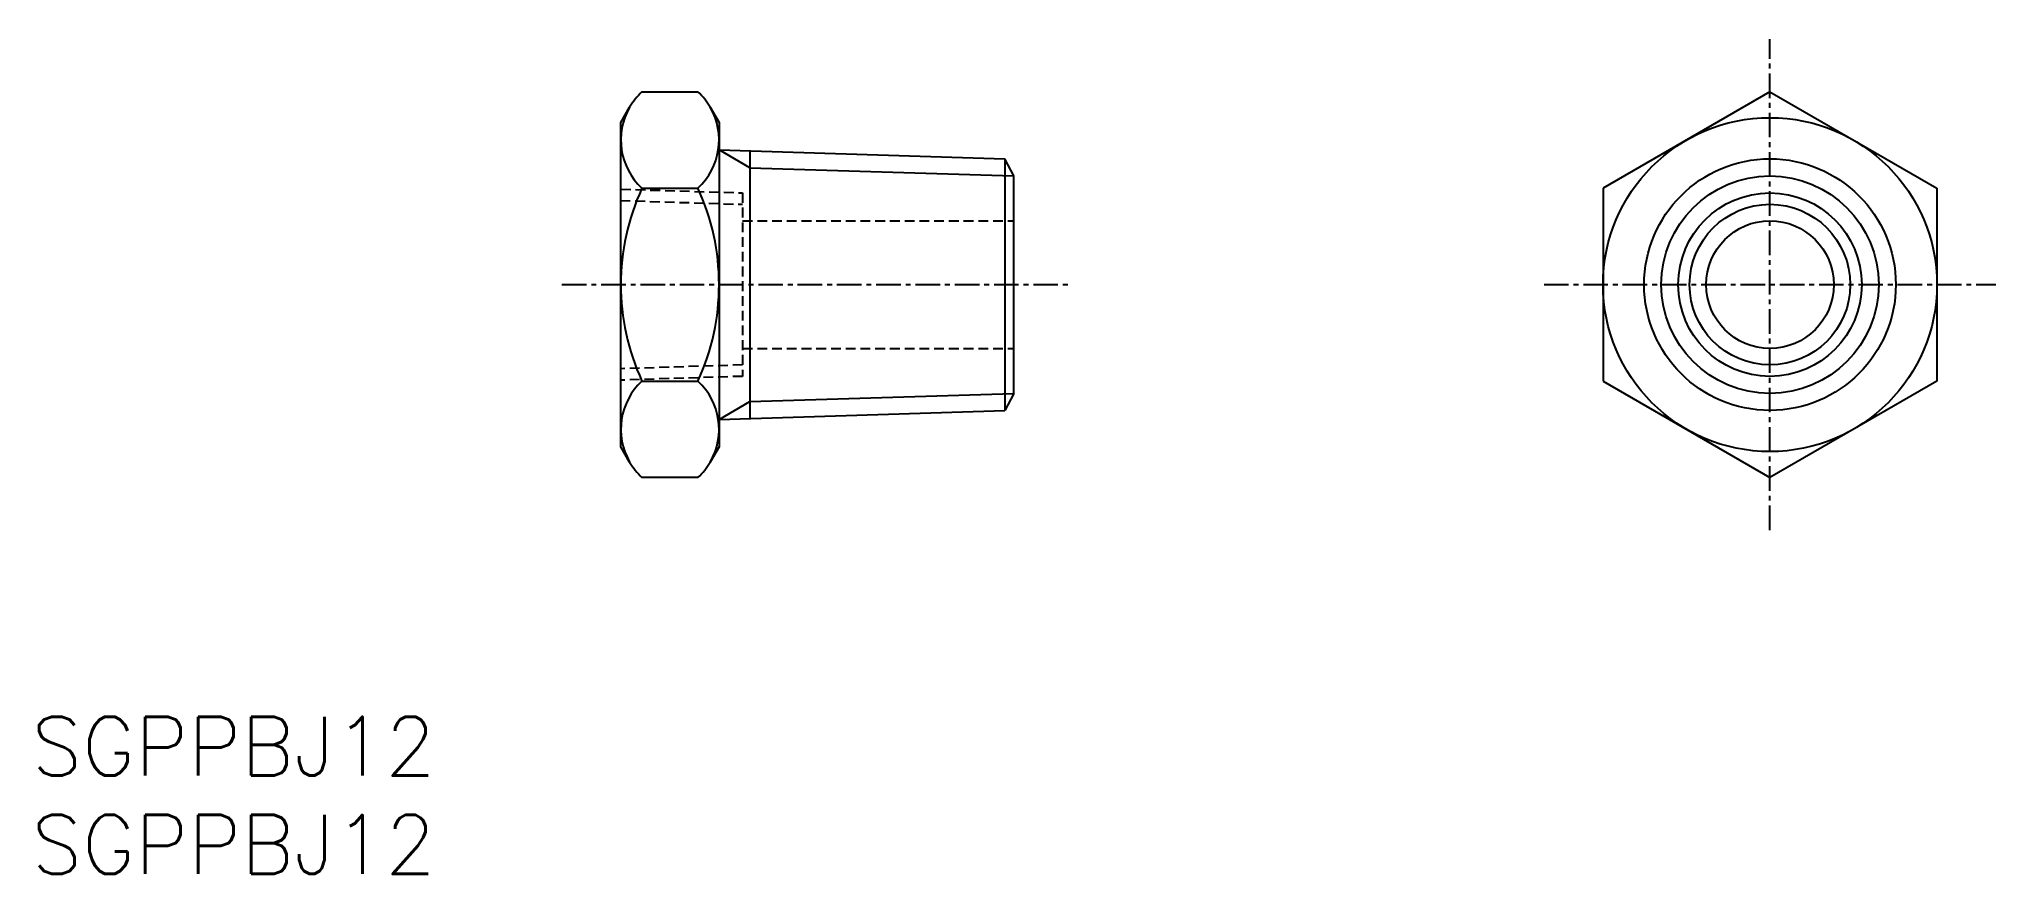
# Model space of a CAD drawing. Extents: x 0.4 to 100, y 0 to 42.5.
import ezdxf

# ---------------------------------------------------------------- set-up
doc = ezdxf.new("R2010")
doc.units = 0
doc.linetypes.add('CENTER', pattern=[2, 1.25, -0.25, 0.25, -0.25])
doc.linetypes.add('DASHED', pattern=[0.75, 0.5, -0.25])
doc.layers.get('0').update_dxf_attribs({"linetype": 'CONTINUOUS'})
doc.layers.add('CENTER', color=1, linetype='CENTER')
doc.styles.get("Standard").update_dxf_attribs({"font": 'txt.shx'})

# ---------------------------------------------------------------- blocks, each defined once
blk = doc.blocks.new('*U6')
at = {"color": 7, "linetype": 'CONTINUOUS'}
blk.add_text('SGPPBJ12', height=3, dxfattribs=at).set_placement((0, 0))
blk = doc.blocks.new('*U7')
at = {"color": 7, "linetype": 'CONTINUOUS'}
blk.add_text('SGPPBJ12', height=3, dxfattribs=at).set_placement((0, 5))

msp = doc.modelspace()

# ---------------------------------------------------------------- linework, layer by layer
at = {"color": 7, "linetype": 'CONTINUOUS'}
for p, q in [((30, 38.256), (30.448, 39.032)), ((31.074, 39.815), (33.926, 39.815)), ((34.552, 39.032), (35, 38.256)), ((88.5, 39.815), (80, 34.907)), ((88.5, 39.815), (97, 34.907)), ((30, 21.744), (30, 38.256)), ((35, 38.256), (35, 21.744)), ((35, 36.859), (49.547, 36.405)), ((36.567, 36.81), (36.567, 23.19)), ((50, 35.535), (49.547, 36.405)), ((49.547, 36.405), (49.547, 23.595)), ((31.074, 34.907), (33.926, 34.907)), ((50, 24.465), (50, 35.535)), ((80, 34.907), (80, 25.093)), ((97, 34.907), (97, 25.093)), ((31.074, 25.093), (33.926, 25.093)), ((80, 25.093), (88.5, 20.185)), ((97, 25.093), (88.5, 20.185)), ((50, 24.465), (49.547, 23.595)), ((35, 23.141), (49.547, 23.595)), ((30.448, 20.968), (30, 21.744)), ((35, 21.744), (34.552, 20.968)), ((33.926, 20.185), (31.074, 20.185))]:
    msp.add_line(p, q, dxfattribs=at)
at = {"color": 3, "linetype": 'CONTINUOUS'}
for p, q in [((36.567, 35.954), (35, 36.859)), ((36.567, 35.954), (50, 35.535)), ((35, 23.141), (36.567, 24.046)), ((36.567, 24.046), (50, 24.465))]:
    msp.add_line(p, q, dxfattribs=at)
at = {"color": 3, "linetype": 'DASHED'}
for p, q in [((29.982, 34.283), (36.2, 34.089)), ((30, 34.864), (36.2, 34.67)), ((36.2, 34.67), (36.2, 25.33)), ((36.2, 33.25), (50, 33.25)), ((36.2, 25.911), (29.982, 25.717)), ((36.2, 26.75), (50, 26.75)), ((36.2, 25.33), (30, 25.136))]:
    msp.add_line(p, q, dxfattribs=at)
at = {"color": 7, "linetype": 'CONTINUOUS'}
for radius in [8.5, 6.405, 4.089, 3.25]:
    msp.add_circle((88.5, 30), radius, dxfattribs=at)
at = {"color": 3, "linetype": 'CONTINUOUS'}
for radius in [5.535, 4.67]:
    msp.add_circle((88.5, 30), radius, dxfattribs=at)
at = {"color": 7, "linetype": 'CONTINUOUS'}
for centre, radius, start, end in [((33.341, 37.361), 3.341, 150, 227.26556), ((33.341, 37.361), 3.341, 132.73444, 150), ((31.659, 37.361), 3.341, 30, 47.26556), ((31.659, 37.361), 3.341, 312.73444, 30), ((41.752, 30), 11.752, 155.31796, 204.68204), ((23.248, 30), 11.752, 335.31796, 24.68204), ((33.341, 22.639), 3.341, 132.73444, 210), ((31.659, 22.639), 3.341, 330, 47.26556), ((33.341, 22.639), 3.341, 210, 227.26556), ((31.659, 22.639), 3.341, 312.73444, 330)]:
    msp.add_arc(centre, radius, start, end, dxfattribs=at)
at = {"layer": 'CENTER', "color": 1, "linetype": 'CENTER'}
for p, q in [((88.5, 17.501), (88.5, 42.499)), ((27, 30), (53, 30)), ((77, 30), (100, 30))]:
    msp.add_line(p, q, dxfattribs=at)

# ---------------------------------------------------------------- block references
at = {"color": 7, "linetype": 'CONTINUOUS'}
for name in ['*U7', '*U6']:
    msp.add_blockref(name, (0, 0), dxfattribs=at)

doc.saveas('drawing.dxf')
